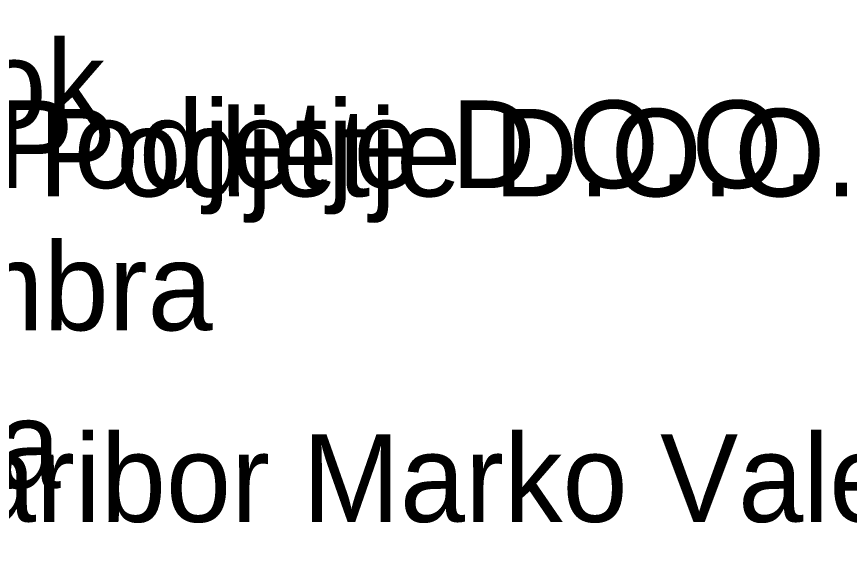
# Model space of a CAD drawing. Extents: x -8864 to 13231, y -7697 to 8949.
# Drawn here: x 5117 to 5708, y 2736 to 3113 of the extents above; entities that cross this region are included whole.
import ezdxf

# ---------------------------------------------------------------- set-up
doc = ezdxf.new("R2010")
doc.units = 0
doc.layers.add('OSM_LABELS', color=8, linetype='CONTINUOUS')

msp = doc.modelspace()

# ---------------------------------------------------------------- texts
at = {"layer": 'OSM_LABELS'}
for s, p in [('Žitečki potok', (4714.247875, 3034.29973)), ('Vip Tehnika Trgovsko In Storitveno Podjetje D.O.O.', (3788.251346, 2991.685205)), ('Vip Tehnika Trgovsko In Storitveno Podjetje D.O.O.', (3818.473401, 2985.769635)), ('Ulica 19. septembra', (4518.507388, 2890.9013)), ('Rancarska ulica', (4558.224084, 2779.011405)), ('Najem kombija Maribor Marko Valenta s.p.', (4444.006614, 2755.16343))]:
    msp.add_text(s, height=62.042552, dxfattribs=at).set_placement(p)

doc.saveas('drawing.dxf')
